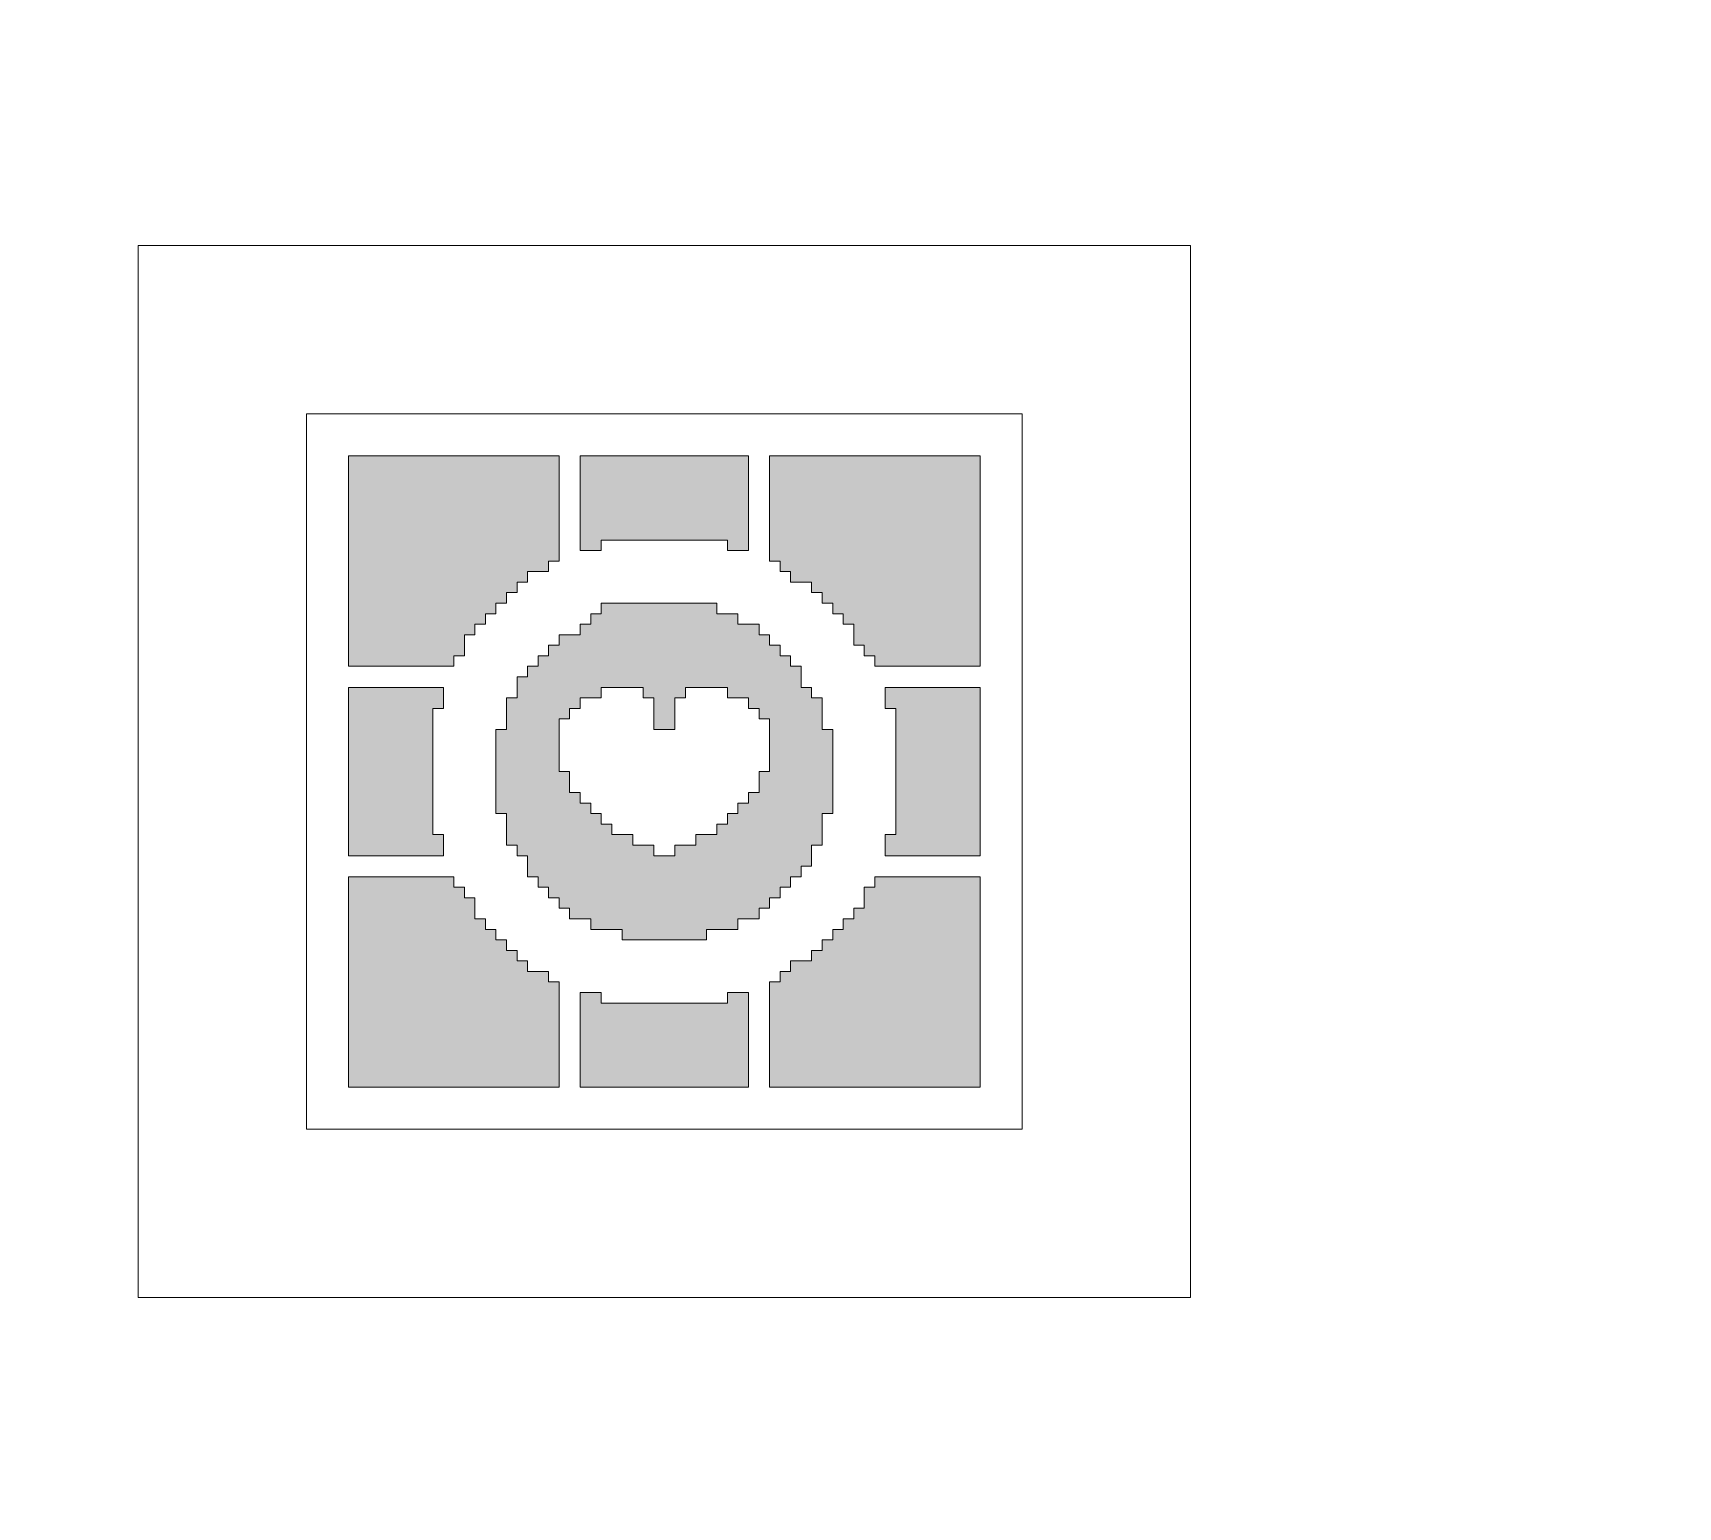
# Model space of a CAD drawing. Extents: x -2 to 5002, y -2 to 5002.
# Drawn here: x 2200 to 2982, y 2900 to 3601 of the extents above; entities that cross this region are included whole.
import ezdxf

# ---------------------------------------------------------------- set-up
doc = ezdxf.new("R2010")
doc.units = 13
doc.layers.get('0').update_dxf_attribs({"linetype": 'CONTINUOUS', "lineweight": 0})
for name, color, linetype, lineweight in [('Cell outlines', 5, 'CONTINUOUS', 0), ('Si wet etch 1 geometry', 1, 'CONTINUOUS', 0), ('Si wet etch 1 mask', 16, 'CONTINUOUS', 0)]:
    doc.layers.add(name, color=color, linetype=linetype, lineweight=lineweight)

msp = doc.modelspace()

# ---------------------------------------------------------------- hatches: boundary and pattern name
at = {"layer": 'Si wet etch 1 mask'}
h = msp.add_hatch(color=256, dxfattribs=at)
edge = h.paths.add_edge_path()
edge.add_line((2330, 3420), (2670, 3420))
edge.add_line((2670, 3420), (2670, 3080))
edge.add_line((2670, 3080), (2330, 3080))
edge.add_line((2330, 3080), (2670, 3080))
edge.add_line((2670, 3080), (2670, 3420))
edge.add_line((2670, 3420), (2330, 3420))
edge.add_line((2330, 3420), (2330, 3080))
edge.add_line((2330, 3080), (2330, 3420))
edge.add_line((2350, 3400), (2350, 3300))
edge.add_line((2350, 3300), (2400, 3300))
edge.add_line((2400, 3300), (2400, 3305))
edge.add_line((2400, 3305), (2405, 3305))
edge.add_line((2405, 3305), (2405, 3310))
edge.add_line((2405, 3310), (2405, 3315))
edge.add_line((2405, 3315), (2410, 3315))
edge.add_line((2410, 3315), (2410, 3320))
edge.add_line((2410, 3320), (2415, 3320))
edge.add_line((2415, 3320), (2415, 3325))
edge.add_line((2415, 3325), (2420, 3325))
edge.add_line((2420, 3325), (2420, 3330))
edge.add_line((2420, 3330), (2425, 3330))
edge.add_line((2425, 3330), (2425, 3335))
edge.add_line((2425, 3335), (2430, 3335))
edge.add_line((2430, 3335), (2430, 3340))
edge.add_line((2430, 3340), (2435, 3340))
edge.add_line((2435, 3340), (2435, 3345))
edge.add_line((2435, 3345), (2445, 3345))
edge.add_line((2445, 3345), (2445, 3350))
edge.add_line((2445, 3350), (2450, 3350))
edge.add_line((2450, 3350), (2450, 3400))
edge.add_line((2450, 3400), (2350, 3400))
edge.add_line((2350, 3290), (2350, 3210))
edge.add_line((2350, 3210), (2395, 3210))
edge.add_line((2395, 3210), (2395, 3220))
edge.add_line((2395, 3220), (2390, 3220))
edge.add_line((2390, 3220), (2390, 3230))
edge.add_line((2390, 3230), (2390, 3275))
edge.add_line((2390, 3275), (2390, 3280))
edge.add_line((2390, 3280), (2395, 3280))
edge.add_line((2395, 3280), (2395, 3290))
edge.add_line((2395, 3290), (2350, 3290))
edge.add_line((2605, 3290), (2650, 3290))
edge.add_line((2650, 3290), (2650, 3210))
edge.add_line((2650, 3210), (2605, 3210))
edge.add_line((2605, 3210), (2605, 3220))
edge.add_line((2605, 3220), (2610, 3220))
edge.add_line((2610, 3220), (2610, 3280))
edge.add_line((2610, 3280), (2605, 3280))
edge.add_line((2605, 3280), (2605, 3290))
edge.add_line((2460, 3145), (2460, 3100))
edge.add_line((2460, 3100), (2540, 3100))
edge.add_line((2540, 3100), (2540, 3145))
edge.add_line((2540, 3145), (2530, 3145))
edge.add_line((2530, 3145), (2530, 3140))
edge.add_line((2530, 3140), (2470, 3140))
edge.add_line((2470, 3140), (2470, 3145))
edge.add_line((2470, 3145), (2460, 3145))
edge.add_line((2460, 3400), (2460, 3355))
edge.add_line((2460, 3355), (2470, 3355))
edge.add_line((2470, 3355), (2470, 3360))
edge.add_line((2470, 3360), (2530, 3360))
edge.add_line((2530, 3360), (2530, 3355))
edge.add_line((2530, 3355), (2540, 3355))
edge.add_line((2540, 3355), (2540, 3400))
edge.add_line((2540, 3400), (2460, 3400))
edge.add_line((2550, 3355), (2550, 3400))
edge.add_line((2550, 3400), (2650, 3400))
edge.add_line((2650, 3400), (2650, 3300))
edge.add_line((2650, 3300), (2600, 3300))
edge.add_line((2600, 3300), (2600, 3305))
edge.add_line((2600, 3305), (2595, 3305))
edge.add_line((2595, 3305), (2595, 3310))
edge.add_line((2595, 3310), (2590, 3310))
edge.add_line((2590, 3310), (2590, 3320))
edge.add_line((2590, 3320), (2585, 3320))
edge.add_line((2585, 3320), (2585, 3325))
edge.add_line((2585, 3325), (2580, 3325))
edge.add_line((2580, 3325), (2580, 3330))
edge.add_line((2580, 3330), (2575, 3330))
edge.add_line((2575, 3330), (2575, 3335))
edge.add_line((2575, 3335), (2570, 3335))
edge.add_line((2570, 3335), (2570, 3340))
edge.add_line((2570, 3340), (2560, 3340))
edge.add_line((2560, 3340), (2560, 3345))
edge.add_line((2560, 3345), (2555, 3345))
edge.add_line((2555, 3345), (2555, 3350))
edge.add_line((2555, 3350), (2550, 3350))
edge.add_line((2550, 3350), (2550, 3355))
edge.add_line((2600, 3200), (2650, 3200))
edge.add_line((2650, 3200), (2650, 3100))
edge.add_line((2650, 3100), (2550, 3100))
edge.add_line((2550, 3100), (2550, 3150))
edge.add_line((2550, 3150), (2555, 3150))
edge.add_line((2555, 3150), (2555, 3155))
edge.add_line((2555, 3155), (2560, 3155))
edge.add_line((2560, 3155), (2560, 3160))
edge.add_line((2560, 3160), (2565, 3160))
edge.add_line((2565, 3160), (2570, 3160))
edge.add_line((2570, 3160), (2570, 3165))
edge.add_line((2570, 3165), (2575, 3165))
edge.add_line((2575, 3165), (2575, 3170))
edge.add_line((2575, 3170), (2580, 3170))
edge.add_line((2580, 3170), (2580, 3175))
edge.add_line((2580, 3175), (2585, 3175))
edge.add_line((2585, 3175), (2585, 3180))
edge.add_line((2585, 3180), (2590, 3180))
edge.add_line((2590, 3180), (2590, 3185))
edge.add_line((2590, 3185), (2595, 3185))
edge.add_line((2595, 3185), (2595, 3195))
edge.add_line((2595, 3195), (2600, 3195))
edge.add_line((2600, 3195), (2600, 3200))
edge.add_line((2450, 3150), (2450, 3100))
edge.add_line((2450, 3100), (2350, 3100))
edge.add_line((2350, 3100), (2350, 3200))
edge.add_line((2350, 3200), (2400, 3200))
edge.add_line((2400, 3200), (2400, 3195))
edge.add_line((2400, 3195), (2405, 3195))
edge.add_line((2405, 3195), (2405, 3190))
edge.add_line((2405, 3190), (2410, 3190))
edge.add_line((2410, 3190), (2410, 3180))
edge.add_line((2410, 3180), (2415, 3180))
edge.add_line((2415, 3180), (2415, 3175))
edge.add_line((2415, 3175), (2420, 3175))
edge.add_line((2420, 3175), (2420, 3170))
edge.add_line((2420, 3170), (2425, 3170))
edge.add_line((2425, 3170), (2425, 3165))
edge.add_line((2425, 3165), (2430, 3165))
edge.add_line((2430, 3165), (2430, 3160))
edge.add_line((2430, 3160), (2435, 3160))
edge.add_line((2435, 3160), (2435, 3155))
edge.add_line((2435, 3155), (2445, 3155))
edge.add_line((2445, 3155), (2445, 3150))
edge.add_line((2445, 3150), (2450, 3150))
edge.add_line((2475, 3290), (2490, 3290))
edge.add_line((2490, 3290), (2490, 3285))
edge.add_line((2490, 3285), (2495, 3285))
edge.add_line((2495, 3285), (2495, 3280))
edge.add_line((2495, 3280), (2495, 3270))
edge.add_line((2495, 3270), (2505, 3270))
edge.add_line((2505, 3270), (2505, 3285))
edge.add_line((2505, 3285), (2510, 3285))
edge.add_line((2510, 3285), (2510, 3290))
edge.add_line((2510, 3290), (2525, 3290))
edge.add_line((2525, 3290), (2530, 3290))
edge.add_line((2530, 3290), (2530, 3285))
edge.add_line((2530, 3285), (2540, 3285))
edge.add_line((2540, 3285), (2540, 3280))
edge.add_line((2540, 3280), (2545, 3280))
edge.add_line((2545, 3280), (2545, 3275))
edge.add_line((2545, 3275), (2550, 3275))
edge.add_line((2550, 3275), (2550, 3250))
edge.add_line((2550, 3250), (2545, 3250))
edge.add_line((2545, 3250), (2545, 3240))
edge.add_line((2545, 3240), (2540, 3240))
edge.add_line((2540, 3240), (2540, 3235))
edge.add_line((2540, 3235), (2535, 3235))
edge.add_line((2535, 3235), (2535, 3230))
edge.add_line((2535, 3230), (2530, 3230))
edge.add_line((2530, 3230), (2530, 3225))
edge.add_line((2530, 3225), (2525, 3225))
edge.add_line((2525, 3225), (2525, 3220))
edge.add_line((2525, 3220), (2520, 3220))
edge.add_line((2520, 3220), (2515, 3220))
edge.add_line((2515, 3220), (2515, 3215))
edge.add_line((2515, 3215), (2505, 3215))
edge.add_line((2505, 3215), (2505, 3210))
edge.add_line((2505, 3210), (2495, 3210))
edge.add_line((2495, 3210), (2495, 3215))
edge.add_line((2495, 3215), (2490, 3215))
edge.add_line((2490, 3215), (2485, 3215))
edge.add_line((2485, 3215), (2485, 3220))
edge.add_line((2485, 3220), (2475, 3220))
edge.add_line((2475, 3220), (2475, 3225))
edge.add_line((2475, 3225), (2470, 3225))
edge.add_line((2470, 3225), (2470, 3230))
edge.add_line((2470, 3230), (2465, 3230))
edge.add_line((2465, 3230), (2465, 3235))
edge.add_line((2465, 3235), (2460, 3235))
edge.add_line((2460, 3235), (2460, 3240))
edge.add_line((2460, 3240), (2455, 3240))
edge.add_line((2455, 3240), (2455, 3250))
edge.add_line((2455, 3250), (2450, 3250))
edge.add_line((2450, 3250), (2450, 3275))
edge.add_line((2450, 3275), (2455, 3275))
edge.add_line((2455, 3275), (2455, 3280))
edge.add_line((2455, 3280), (2460, 3280))
edge.add_line((2460, 3280), (2460, 3285))
edge.add_line((2460, 3285), (2470, 3285))
edge.add_line((2470, 3285), (2470, 3290))
edge.add_line((2470, 3290), (2475, 3290))
edge.add_line((2420, 3270), (2420, 3230))
edge.add_line((2420, 3230), (2425, 3230))
edge.add_line((2425, 3230), (2425, 3215))
edge.add_line((2425, 3215), (2430, 3215))
edge.add_line((2430, 3215), (2430, 3210))
edge.add_line((2430, 3210), (2435, 3210))
edge.add_line((2435, 3210), (2435, 3205))
edge.add_line((2435, 3205), (2435, 3200))
edge.add_line((2435, 3200), (2440, 3200))
edge.add_line((2440, 3200), (2440, 3195))
edge.add_line((2440, 3195), (2445, 3195))
edge.add_line((2445, 3195), (2445, 3190))
edge.add_line((2445, 3190), (2450, 3190))
edge.add_line((2450, 3190), (2450, 3185))
edge.add_line((2450, 3185), (2455, 3185))
edge.add_line((2455, 3185), (2455, 3180))
edge.add_line((2455, 3180), (2465, 3180))
edge.add_line((2465, 3180), (2465, 3175))
edge.add_line((2465, 3175), (2480, 3175))
edge.add_line((2480, 3175), (2480, 3170))
edge.add_line((2480, 3170), (2520, 3170))
edge.add_line((2520, 3170), (2520, 3175))
edge.add_line((2520, 3175), (2535, 3175))
edge.add_line((2535, 3175), (2535, 3180))
edge.add_line((2535, 3180), (2545, 3180))
edge.add_line((2545, 3180), (2545, 3185))
edge.add_line((2545, 3185), (2550, 3185))
edge.add_line((2550, 3185), (2550, 3190))
edge.add_line((2550, 3190), (2555, 3190))
edge.add_line((2555, 3190), (2555, 3195))
edge.add_line((2555, 3195), (2560, 3195))
edge.add_line((2560, 3195), (2560, 3200))
edge.add_line((2560, 3200), (2565, 3200))
edge.add_line((2565, 3200), (2565, 3205))
edge.add_line((2565, 3205), (2570, 3205))
edge.add_line((2570, 3205), (2570, 3210))
edge.add_line((2570, 3210), (2570, 3215))
edge.add_line((2570, 3215), (2575, 3215))
edge.add_line((2575, 3215), (2575, 3225))
edge.add_line((2575, 3225), (2575, 3230))
edge.add_line((2575, 3230), (2580, 3230))
edge.add_line((2580, 3230), (2580, 3270))
edge.add_line((2580, 3270), (2575, 3270))
edge.add_line((2575, 3270), (2575, 3285))
edge.add_line((2575, 3285), (2570, 3285))
edge.add_line((2570, 3285), (2570, 3290))
edge.add_line((2570, 3290), (2565, 3290))
edge.add_line((2565, 3290), (2565, 3300))
edge.add_line((2565, 3300), (2560, 3300))
edge.add_line((2560, 3300), (2560, 3305))
edge.add_line((2560, 3305), (2555, 3305))
edge.add_line((2555, 3305), (2555, 3310))
edge.add_line((2555, 3310), (2550, 3310))
edge.add_line((2550, 3310), (2550, 3315))
edge.add_line((2550, 3315), (2545, 3315))
edge.add_line((2545, 3315), (2545, 3320))
edge.add_line((2545, 3320), (2535, 3320))
edge.add_line((2535, 3320), (2535, 3325))
edge.add_line((2535, 3325), (2530, 3325))
edge.add_line((2530, 3325), (2525, 3325))
edge.add_line((2525, 3325), (2525, 3330))
edge.add_line((2525, 3330), (2470, 3330))
edge.add_line((2470, 3330), (2470, 3325))
edge.add_line((2470, 3325), (2465, 3325))
edge.add_line((2465, 3325), (2465, 3320))
edge.add_line((2465, 3320), (2460, 3320))
edge.add_line((2460, 3320), (2460, 3315))
edge.add_line((2460, 3315), (2450, 3315))
edge.add_line((2450, 3315), (2450, 3310))
edge.add_line((2450, 3310), (2445, 3310))
edge.add_line((2445, 3310), (2445, 3305))
edge.add_line((2445, 3305), (2440, 3305))
edge.add_line((2440, 3305), (2440, 3300))
edge.add_line((2440, 3300), (2435, 3300))
edge.add_line((2435, 3300), (2435, 3295))
edge.add_line((2435, 3295), (2430, 3295))
edge.add_line((2430, 3295), (2430, 3285))
edge.add_line((2430, 3285), (2425, 3285))
edge.add_line((2425, 3285), (2425, 3275))
edge.add_line((2425, 3275), (2425, 3270))
edge.add_line((2425, 3270), (2420, 3270))

# ---------------------------------------------------------------- linework, layer by layer
msp.add_circle((2500, 2500), 2502)
at = {"layer": 'Cell outlines'}
for p, q in [((2750, 3500), (2250, 3500)), ((2250, 3500), (2250, 3000)), ((2750, 3000), (2750, 3500)), ((2250, 3000), (2750, 3000))]:
    msp.add_line(p, q, dxfattribs=at)
at = {"layer": 'Si wet etch 1 geometry'}
for p, q in [((2330, 3420), (2670, 3420)), ((2330, 3080), (2330, 3420)), ((2330, 3420), (2670, 3420)), ((2330, 3080), (2330, 3420)), ((2670, 3420), (2670, 3080)), ((2670, 3420), (2670, 3080)), ((2350, 3400), (2350, 3300)), ((2450, 3400), (2350, 3400)), ((2450, 3350), (2450, 3400)), ((2460, 3400), (2460, 3355)), ((2540, 3400), (2460, 3400)), ((2540, 3355), (2540, 3400)), ((2550, 3355), (2550, 3400)), ((2550, 3400), (2650, 3400)), ((2650, 3400), (2650, 3300)), ((2460, 3355), (2470, 3355)), ((2470, 3355), (2470, 3360)), ((2470, 3360), (2530, 3360)), ((2530, 3360), (2530, 3355)), ((2530, 3355), (2540, 3355)), ((2550, 3350), (2550, 3355)), ((2445, 3345), (2445, 3350)), ((2445, 3350), (2450, 3350)), ((2555, 3350), (2550, 3350)), ((2555, 3345), (2555, 3350)), ((2430, 3335), (2430, 3340)), ((2430, 3340), (2435, 3340)), ((2435, 3340), (2435, 3345)), ((2435, 3345), (2445, 3345)), ((2560, 3345), (2555, 3345)), ((2560, 3340), (2560, 3345)), ((2570, 3340), (2560, 3340)), ((2570, 3335), (2570, 3340)), ((2425, 3330), (2425, 3335)), ((2425, 3335), (2430, 3335)), ((2575, 3335), (2570, 3335)), ((2575, 3330), (2575, 3335)), ((2415, 3320), (2415, 3325)), ((2415, 3325), (2420, 3325)), ((2420, 3325), (2420, 3330)), ((2420, 3330), (2425, 3330)), ((2470, 3325), (2465, 3325)), ((2465, 3325), (2465, 3320)), ((2525, 3330), (2470, 3330)), ((2470, 3330), (2470, 3325)), ((2525, 3325), (2525, 3330)), ((2530, 3325), (2525, 3325)), ((2535, 3325), (2530, 3325)), ((2535, 3320), (2535, 3325)), ((2580, 3330), (2575, 3330)), ((2580, 3325), (2580, 3330)), ((2585, 3325), (2580, 3325)), ((2585, 3320), (2585, 3325)), ((2405, 3310), (2405, 3315)), ((2405, 3315), (2410, 3315)), ((2410, 3315), (2410, 3320)), ((2410, 3320), (2415, 3320)), ((2460, 3315), (2450, 3315)), ((2450, 3315), (2450, 3310)), ((2465, 3320), (2460, 3320)), ((2460, 3320), (2460, 3315)), ((2545, 3320), (2535, 3320)), ((2545, 3315), (2545, 3320)), ((2550, 3315), (2545, 3315)), ((2550, 3310), (2550, 3315)), ((2590, 3320), (2585, 3320)), ((2590, 3310), (2590, 3320)), ((2405, 3305), (2405, 3310)), ((2450, 3310), (2445, 3310)), ((2445, 3310), (2445, 3305)), ((2555, 3310), (2550, 3310)), ((2555, 3305), (2555, 3310)), ((2595, 3310), (2590, 3310)), ((2595, 3305), (2595, 3310)), ((2350, 3300), (2400, 3300)), ((2400, 3300), (2400, 3305)), ((2400, 3305), (2405, 3305)), ((2440, 3300), (2435, 3300)), ((2435, 3300), (2435, 3295)), ((2445, 3305), (2440, 3305)), ((2440, 3305), (2440, 3300)), ((2560, 3305), (2555, 3305)), ((2560, 3300), (2560, 3305)), ((2565, 3300), (2560, 3300)), ((2565, 3290), (2565, 3300)), ((2600, 3305), (2595, 3305)), ((2600, 3300), (2600, 3305)), ((2650, 3300), (2600, 3300)), ((2435, 3295), (2430, 3295)), ((2430, 3295), (2430, 3285)), ((2350, 3290), (2350, 3210)), ((2395, 3290), (2350, 3290)), ((2395, 3280), (2395, 3290)), ((2430, 3285), (2425, 3285)), ((2425, 3285), (2425, 3275)), ((2460, 3280), (2460, 3285)), ((2460, 3285), (2470, 3285)), ((2470, 3285), (2470, 3290)), ((2470, 3290), (2475, 3290)), ((2475, 3290), (2490, 3290)), ((2490, 3290), (2490, 3285)), ((2490, 3285), (2495, 3285)), ((2495, 3285), (2495, 3280)), ((2505, 3270), (2505, 3285)), ((2505, 3285), (2510, 3285)), ((2510, 3285), (2510, 3290)), ((2510, 3290), (2525, 3290)), ((2525, 3290), (2530, 3290)), ((2530, 3290), (2530, 3285)), ((2530, 3285), (2540, 3285)), ((2540, 3285), (2540, 3280)), ((2570, 3290), (2565, 3290)), ((2570, 3285), (2570, 3290)), ((2575, 3285), (2570, 3285)), ((2575, 3270), (2575, 3285)), ((2605, 3290), (2650, 3290)), ((2605, 3280), (2605, 3290)), ((2650, 3290), (2650, 3210)), ((2390, 3275), (2390, 3280)), ((2390, 3280), (2395, 3280)), ((2455, 3275), (2455, 3280)), ((2455, 3280), (2460, 3280)), ((2495, 3280), (2495, 3270)), ((2540, 3280), (2545, 3280)), ((2545, 3280), (2545, 3275)), ((2610, 3280), (2605, 3280)), ((2610, 3220), (2610, 3280)), ((2390, 3230), (2390, 3275)), ((2420, 3270), (2420, 3230)), ((2425, 3270), (2420, 3270)), ((2425, 3275), (2425, 3270)), ((2450, 3250), (2450, 3275)), ((2450, 3275), (2455, 3275)), ((2495, 3270), (2505, 3270)), ((2545, 3275), (2550, 3275)), ((2550, 3275), (2550, 3250)), ((2580, 3270), (2575, 3270)), ((2580, 3230), (2580, 3270)), ((2455, 3250), (2450, 3250)), ((2455, 3240), (2455, 3250)), ((2550, 3250), (2545, 3250)), ((2545, 3250), (2545, 3240)), ((2460, 3240), (2455, 3240)), ((2460, 3235), (2460, 3240)), ((2545, 3240), (2540, 3240)), ((2540, 3240), (2540, 3235)), ((2390, 3220), (2390, 3230)), ((2420, 3230), (2425, 3230)), ((2425, 3230), (2425, 3215)), ((2465, 3235), (2460, 3235)), ((2465, 3230), (2465, 3235)), ((2470, 3230), (2465, 3230)), ((2470, 3225), (2470, 3230)), ((2535, 3230), (2530, 3230)), ((2530, 3230), (2530, 3225)), ((2540, 3235), (2535, 3235)), ((2535, 3235), (2535, 3230)), ((2575, 3225), (2575, 3230)), ((2575, 3230), (2580, 3230)), ((2475, 3225), (2470, 3225)), ((2475, 3220), (2475, 3225)), ((2530, 3225), (2525, 3225)), ((2525, 3225), (2525, 3220)), ((2575, 3215), (2575, 3225)), ((2395, 3220), (2390, 3220)), ((2395, 3210), (2395, 3220)), ((2425, 3215), (2430, 3215)), ((2430, 3215), (2430, 3210)), ((2485, 3220), (2475, 3220)), ((2485, 3215), (2485, 3220)), ((2490, 3215), (2485, 3215)), ((2495, 3215), (2490, 3215)), ((2495, 3210), (2495, 3215)), ((2515, 3215), (2505, 3215)), ((2505, 3215), (2505, 3210)), ((2520, 3220), (2515, 3220)), ((2515, 3220), (2515, 3215)), ((2525, 3220), (2520, 3220)), ((2570, 3210), (2570, 3215)), ((2570, 3215), (2575, 3215)), ((2605, 3210), (2605, 3220)), ((2605, 3220), (2610, 3220)), ((2350, 3210), (2395, 3210)), ((2430, 3210), (2435, 3210)), ((2435, 3210), (2435, 3205)), ((2505, 3210), (2495, 3210)), ((2570, 3205), (2570, 3210)), ((2650, 3210), (2605, 3210)), ((2350, 3100), (2350, 3200)), ((2350, 3200), (2400, 3200)), ((2400, 3200), (2400, 3195)), ((2435, 3205), (2435, 3200)), ((2435, 3200), (2440, 3200)), ((2440, 3200), (2440, 3195)), ((2560, 3195), (2560, 3200)), ((2560, 3200), (2565, 3200)), ((2565, 3200), (2565, 3205)), ((2565, 3205), (2570, 3205)), ((2600, 3200), (2650, 3200)), ((2600, 3195), (2600, 3200)), ((2650, 3200), (2650, 3100)), ((2400, 3195), (2405, 3195)), ((2405, 3195), (2405, 3190)), ((2405, 3190), (2410, 3190)), ((2410, 3190), (2410, 3180)), ((2440, 3195), (2445, 3195)), ((2445, 3195), (2445, 3190)), ((2445, 3190), (2450, 3190)), ((2450, 3190), (2450, 3185)), ((2550, 3185), (2550, 3190)), ((2550, 3190), (2555, 3190)), ((2555, 3190), (2555, 3195)), ((2555, 3195), (2560, 3195)), ((2595, 3185), (2595, 3195)), ((2595, 3195), (2600, 3195)), ((2450, 3185), (2455, 3185)), ((2455, 3185), (2455, 3180)), ((2545, 3180), (2545, 3185)), ((2545, 3185), (2550, 3185)), ((2590, 3180), (2590, 3185)), ((2590, 3185), (2595, 3185)), ((2410, 3180), (2415, 3180)), ((2415, 3180), (2415, 3175)), ((2415, 3175), (2420, 3175)), ((2420, 3175), (2420, 3170)), ((2455, 3180), (2465, 3180)), ((2465, 3180), (2465, 3175)), ((2465, 3175), (2480, 3175)), ((2480, 3175), (2480, 3170)), ((2520, 3170), (2520, 3175)), ((2520, 3175), (2535, 3175)), ((2535, 3175), (2535, 3180)), ((2535, 3180), (2545, 3180)), ((2580, 3170), (2580, 3175)), ((2580, 3175), (2585, 3175)), ((2585, 3175), (2585, 3180)), ((2585, 3180), (2590, 3180)), ((2420, 3170), (2425, 3170)), ((2425, 3170), (2425, 3165)), ((2480, 3170), (2520, 3170)), ((2575, 3165), (2575, 3170)), ((2575, 3170), (2580, 3170)), ((2425, 3165), (2430, 3165)), ((2430, 3165), (2430, 3160)), ((2430, 3160), (2435, 3160)), ((2435, 3160), (2435, 3155)), ((2560, 3155), (2560, 3160)), ((2560, 3160), (2565, 3160)), ((2565, 3160), (2570, 3160)), ((2570, 3160), (2570, 3165)), ((2570, 3165), (2575, 3165)), ((2435, 3155), (2445, 3155)), ((2445, 3155), (2445, 3150)), ((2555, 3150), (2555, 3155)), ((2555, 3155), (2560, 3155)), ((2445, 3150), (2450, 3150)), ((2450, 3150), (2450, 3100)), ((2460, 3145), (2460, 3100)), ((2470, 3145), (2460, 3145)), ((2470, 3140), (2470, 3145)), ((2540, 3145), (2530, 3145)), ((2530, 3145), (2530, 3140)), ((2540, 3100), (2540, 3145)), ((2550, 3100), (2550, 3150)), ((2550, 3150), (2555, 3150)), ((2530, 3140), (2470, 3140)), ((2450, 3100), (2350, 3100)), ((2460, 3100), (2540, 3100)), ((2650, 3100), (2550, 3100)), ((2330, 3080), (2670, 3080)), ((2670, 3080), (2330, 3080))]:
    msp.add_line(p, q, dxfattribs=at)

doc.saveas('drawing.dxf')
